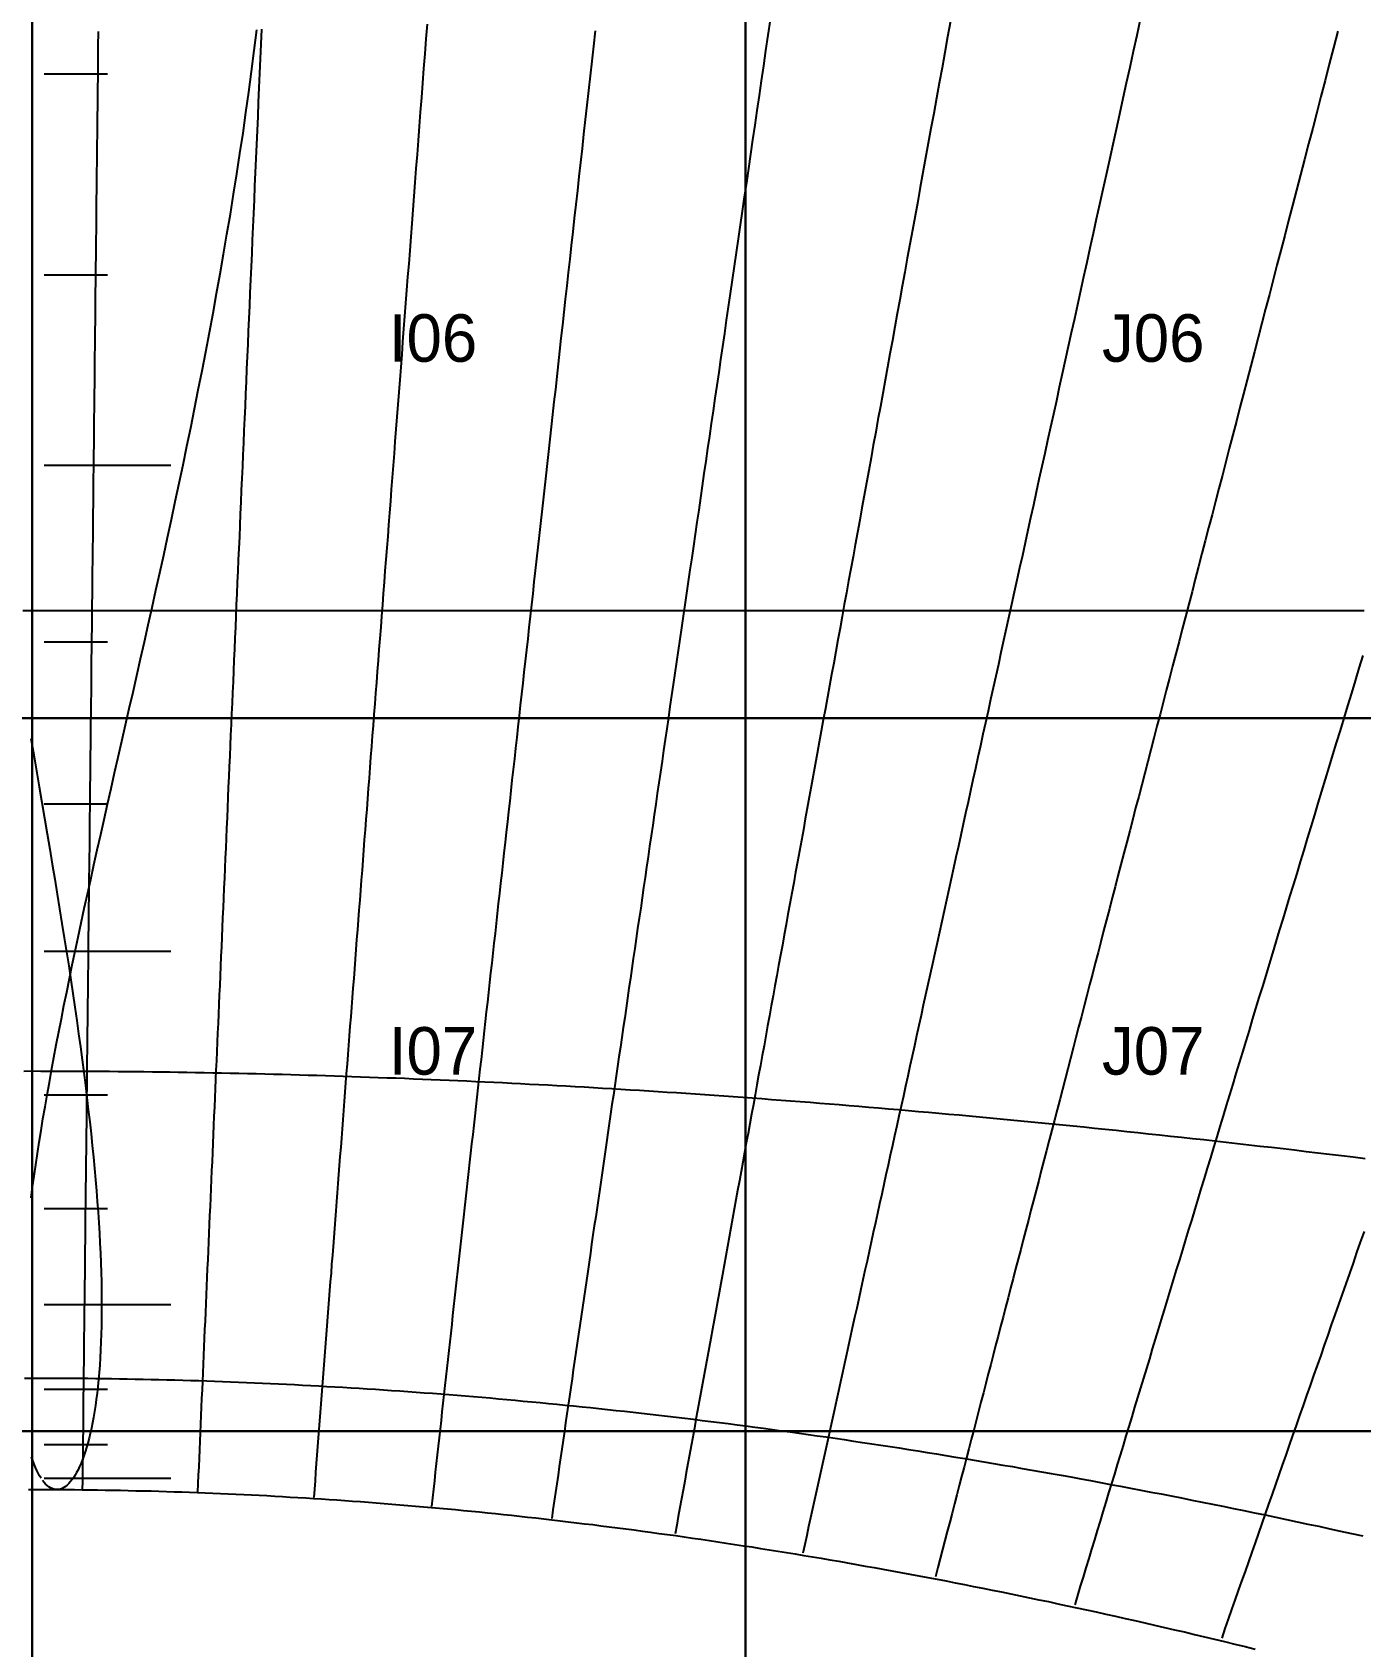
# Model space of a CAD drawing. Header units: millimetres. Extents: x -7250 to 7250, y -7250 to 7250.
# Drawn here: x 0 to 1677, y 628 to 2666 of the extents above; entities that cross this region are included whole.
import ezdxf

# ---------------------------------------------------------------- set-up
doc = ezdxf.new("R2010")
doc.units = ezdxf.units.MM
for name, color, linetype in [('CUT', 1, 'Continuous'), ('DECL', 30, 'Continuous'), ('HOUR', 7, 'Continuous'), ('HOUR15', 9, 'Continuous'), ('HOUR30', 8, 'Continuous'), ('ID', 3, 'Continuous'), ('MERID', 40, 'Continuous'), ('NOON', 6, 'Continuous'), ('TICKS', 2, 'Continuous')]:
    doc.layers.add(name, color=color, linetype=linetype)

msp = doc.modelspace()

# ---------------------------------------------------------------- linework, layer by layer
at = {"layer": 'CUT'}
for points in [[(-900, 2700), (0, 2700), (0, 1800), (-900, 1800), (-900, 2700)], [(0, 2700), (900, 2700), (900, 1800), (0, 1800), (0, 2700)], [(900, 2700), (1800, 2700), (1800, 1800), (900, 1800), (900, 2700)], [(-900, 1800), (0, 1800), (0, 900), (-900, 900), (-900, 1800)], [(0, 1800), (900, 1800), (900, 900), (0, 900), (0, 1800)], [(900, 1800), (1800, 1800), (1800, 900), (900, 900), (900, 1800)], [(-900, 900), (0, 900), (0, 570), (-20, 570), (-20, 0), (-900, 0), (-900, 900)], [(0, 900), (900, 900), (900, 0), (20, 0), (20, 570), (0, 570), (0, 900)], [(900, 900), (1800, 900), (1800, 0), (900, 0), (900, 900)]]:
    msp.add_lwpolyline(points, close=True, dxfattribs=at)
for radius in [7250, 6350]:
    msp.add_circle((0, 0), radius, dxfattribs=at)
at = {"layer": 'DECL'}
for points in [[(-12.1, 1935.9), (0, 1935.9), (12.1, 1935.9), (24.2, 1935.9), (36.3, 1935.9), (48.4, 1935.9), (60.4, 1935.9), (72.5, 1935.9), (84.6, 1935.9), (96.7, 1935.9), (108.8, 1935.9), (121, 1935.9), (133.1, 1935.9), (145.2, 1935.9), (157.3, 1935.9), (169.4, 1935.9), (181.6, 1935.9), (193.7, 1935.9), (205.9, 1935.9), (218, 1935.9), (230.2, 1935.9), (242.4, 1935.9), (254.6, 1935.9), (266.7, 1935.9), (279, 1935.9), (291.2, 1935.9), (303.4, 1935.9), (315.6, 1935.9), (327.9, 1935.9), (340.1, 1935.9), (352.4, 1935.9), (364.7, 1935.9), (377, 1935.9), (389.3, 1935.9), (401.7, 1935.9), (414, 1935.9), (426.4, 1935.9), (438.8, 1935.9), (451.2, 1935.9), (463.6, 1935.9), (476, 1935.9), (488.5, 1935.9), (500.9, 1935.9), (513.4, 1935.9), (525.9, 1935.9), (538.5, 1935.9), (551, 1935.9), (563.6, 1935.9), (576.2, 1935.9), (588.8, 1935.9), (601.5, 1935.9), (614.1, 1935.9), (626.8, 1935.9), (639.6, 1935.9), (652.3, 1935.9), (665.1, 1935.9), (677.9, 1935.9), (690.7, 1935.9), (703.5, 1935.9), (716.4, 1935.9), (729.3, 1935.9), (742.3, 1935.9), (755.2, 1935.9), (768.2, 1935.9), (781.3, 1935.9), (794.3, 1935.9), (807.4, 1935.9), (820.6, 1935.9), (833.7, 1935.9), (846.9, 1935.9), (860.2, 1935.9), (873.4, 1935.9), (886.7, 1935.9), (900.1, 1935.9), (913.5, 1935.9), (926.9, 1935.9), (940.4, 1935.9), (953.9, 1935.9), (967.4, 1935.9), (981, 1935.9), (994.6, 1935.9), (1008.3, 1935.9), (1022, 1935.9), (1035.7, 1935.9), (1049.5, 1935.9), (1063.4, 1935.9), (1077.3, 1935.9), (1091.2, 1935.9), (1105.2, 1935.9), (1119.2, 1935.9), (1133.3, 1935.9), (1147.4, 1935.9), (1161.6, 1935.9), (1175.9, 1935.9), (1190.1, 1935.9), (1204.5, 1935.9), (1218.9, 1935.9), (1233.3, 1935.9), (1247.8, 1935.9), (1262.4, 1935.9), (1277, 1935.9), (1291.7, 1935.9), (1306.5, 1935.9), (1321.3, 1935.9), (1336.1, 1935.9), (1351.1, 1935.9), (1366.1, 1935.9), (1381.1, 1935.9), (1396.2, 1935.9), (1411.4, 1935.9), (1426.7, 1935.9), (1442, 1935.9), (1457.4, 1935.9), (1472.9, 1935.9), (1488.4, 1935.9), (1504, 1935.9), (1519.7, 1935.9), (1535.5, 1935.9), (1551.3, 1935.9), (1567.2, 1935.9), (1583.2, 1935.9), (1599.3, 1935.9), (1615.4, 1935.9), (1631.7, 1935.9), (1648, 1935.9), (1664.4, 1935.9), (1680.9, 1935.9)], [(-10.8, 1354.6), (0, 1354.7), (10.8, 1354.6), (21.6, 1354.6), (32.5, 1354.6), (43.3, 1354.6), (54.1, 1354.5), (64.9, 1354.5), (75.8, 1354.4), (86.6, 1354.3), (97.4, 1354.3), (108.3, 1354.2), (119.1, 1354.1), (129.9, 1353.9), (140.8, 1353.8), (151.7, 1353.7), (162.5, 1353.5), (173.4, 1353.4), (184.2, 1353.2), (195.1, 1353), (206, 1352.9), (216.9, 1352.7), (227.8, 1352.5), (238.7, 1352.2), (249.6, 1352), (260.5, 1351.8), (271.4, 1351.5), (282.4, 1351.3), (293.3, 1351), (304.3, 1350.8), (315.2, 1350.5), (326.2, 1350.2), (337.2, 1349.9), (348.2, 1349.5), (359.2, 1349.2), (370.2, 1348.9), (381.2, 1348.5), (392.3, 1348.2), (403.3, 1347.8), (414.4, 1347.4), (425.5, 1347), (436.6, 1346.6), (447.7, 1346.2), (458.8, 1345.8), (469.9, 1345.4), (481.1, 1344.9), (492.3, 1344.5), (503.5, 1344), (514.7, 1343.5), (525.9, 1343.1), (537.1, 1342.6), (548.4, 1342.1), (559.7, 1341.5), (571, 1341), (582.3, 1340.5), (593.6, 1339.9), (605, 1339.4), (616.3, 1338.8), (627.7, 1338.2), (639.1, 1337.6), (650.6, 1337), (662, 1336.4), (673.5, 1335.7), (685, 1335.1), (696.6, 1334.5), (708.1, 1333.8), (719.7, 1333.1), (731.3, 1332.4), (742.9, 1331.7), (754.6, 1331), (766.2, 1330.3), (778, 1329.5), (789.7, 1328.8), (801.4, 1328), (813.2, 1327.3), (825, 1326.5), (836.9, 1325.7), (848.8, 1324.9), (860.7, 1324), (872.6, 1323.2), (884.6, 1322.4), (896.6, 1321.5), (908.6, 1320.6), (920.7, 1319.7), (932.8, 1318.8), (944.9, 1317.9), (957, 1317), (969.2, 1316.1), (981.5, 1315.1), (993.7, 1314.2), (1006.1, 1313.2), (1018.4, 1312.2), (1030.8, 1311.2), (1043.2, 1310.2), (1055.6, 1309.1), (1068.1, 1308.1), (1080.7, 1307), (1093.3, 1305.9), (1105.9, 1304.8), (1118.5, 1303.7), (1131.2, 1302.6), (1144, 1301.5), (1156.8, 1300.3), (1169.6, 1299.2), (1182.5, 1298), (1195.4, 1296.8), (1208.3, 1295.6), (1221.4, 1294.4), (1234.4, 1293.1), (1247.5, 1291.9), (1260.7, 1290.6), (1273.9, 1289.3), (1287.2, 1288), (1300.5, 1286.7), (1313.8, 1285.3), (1327.2, 1284), (1340.7, 1282.6), (1354.2, 1281.2), (1367.8, 1279.8), (1381.4, 1278.4), (1395.1, 1277), (1408.9, 1275.5), (1422.7, 1274), (1436.5, 1272.5), (1450.4, 1271), (1464.4, 1269.5), (1478.5, 1268), (1492.6, 1266.4), (1506.7, 1264.8), (1521, 1263.2), (1535.3, 1261.6), (1549.6, 1259.9), (1564, 1258.3), (1578.5, 1256.6), (1593.1, 1254.9), (1607.7, 1253.2), (1622.4, 1251.5), (1637.2, 1249.7), (1652.1, 1247.9), (1667, 1246.1), (1682, 1244.3)], [(-10, 967), (0, 967), (10, 967), (20, 967), (29.9, 967), (39.9, 966.9), (49.9, 966.8), (59.9, 966.8), (69.9, 966.7), (79.9, 966.6), (89.9, 966.4), (99.9, 966.3), (109.9, 966.1), (119.9, 965.9), (129.9, 965.7), (139.9, 965.5), (149.9, 965.3), (159.9, 965.1), (169.9, 964.8), (179.9, 964.6), (190, 964.3), (200, 964), (210, 963.7), (220.1, 963.3), (230.1, 963), (240.2, 962.6), (250.3, 962.3), (260.3, 961.9), (270.4, 961.5), (280.5, 961), (290.6, 960.6), (300.7, 960.1), (310.8, 959.7), (321, 959.2), (331.1, 958.7), (341.2, 958.2), (351.4, 957.6), (361.5, 957.1), (371.7, 956.5), (381.9, 955.9), (392.1, 955.3), (402.3, 954.7), (412.5, 954.1), (422.7, 953.5), (433, 952.8), (443.2, 952.1), (453.5, 951.4), (463.8, 950.7), (474.1, 950), (484.4, 949.2), (494.7, 948.5), (505, 947.7), (515.4, 946.9), (525.7, 946.1), (536.1, 945.3), (546.5, 944.4), (556.9, 943.6), (567.3, 942.7), (577.8, 941.8), (588.2, 940.9), (598.7, 939.9), (609.2, 939), (619.7, 938), (630.3, 937), (640.8, 936), (651.4, 935), (662, 934), (672.6, 932.9), (683.2, 931.9), (693.9, 930.8), (704.5, 929.7), (715.2, 928.5), (725.9, 927.4), (736.7, 926.2), (747.4, 925.1), (758.2, 923.9), (769, 922.6), (779.8, 921.4), (790.7, 920.1), (801.6, 918.9), (812.5, 917.6), (823.4, 916.3), (834.4, 914.9), (845.3, 913.6), (856.3, 912.2), (867.4, 910.8), (878.4, 909.4), (889.5, 908), (900.6, 906.5), (911.8, 905.1), (922.9, 903.6), (934.1, 902.1), (945.4, 900.5), (956.6, 899), (967.9, 897.4), (979.2, 895.8), (990.6, 894.2), (1002, 892.6), (1013.4, 890.9), (1024.8, 889.2), (1036.3, 887.5), (1047.8, 885.8), (1059.4, 884.1), (1071, 882.3), (1082.6, 880.5), (1094.2, 878.7), (1105.9, 876.9), (1117.7, 875), (1129.4, 873.1), (1141.2, 871.2), (1153.1, 869.3), (1165, 867.3), (1176.9, 865.4), (1188.8, 863.4), (1200.8, 861.4), (1212.9, 859.3), (1225, 857.2), (1237.1, 855.2), (1249.3, 853), (1261.5, 850.9), (1273.7, 848.7), (1286, 846.5), (1298.4, 844.3), (1310.8, 842.1), (1323.2, 839.8), (1335.7, 837.5), (1348.2, 835.2), (1360.8, 832.8), (1373.4, 830.4), (1386.1, 828), (1398.9, 825.6), (1411.6, 823.1), (1424.5, 820.7), (1437.3, 818.1), (1450.3, 815.6), (1463.3, 813), (1476.3, 810.4), (1489.4, 807.8), (1502.6, 805.1), (1515.8, 802.4), (1529.1, 799.7), (1542.4, 797), (1555.8, 794.2), (1569.2, 791.4), (1582.7, 788.5), (1596.3, 785.6), (1609.9, 782.7), (1623.6, 779.8), (1637.4, 776.8), (1651.2, 773.8), (1665.1, 770.8), (1679, 767.7)], [(-4.8, 826.4), (4.8, 826.4), (14.5, 826.4), (24.2, 826.3), (33.8, 826.3), (43.5, 826.2), (53.2, 826.1), (62.9, 826), (72.5, 825.9), (82.2, 825.8), (91.9, 825.6), (101.6, 825.4), (111.2, 825.3), (120.9, 825.1), (130.6, 824.8), (140.3, 824.6), (150, 824.4), (159.7, 824.1), (169.4, 823.8), (179.1, 823.5), (188.8, 823.2), (198.6, 822.8), (208.3, 822.5), (218, 822.1), (227.7, 821.7), (237.5, 821.3), (247.2, 820.9), (257, 820.4), (266.8, 820), (276.5, 819.5), (286.3, 819), (296.1, 818.5), (305.9, 818), (315.7, 817.4), (325.5, 816.8), (335.3, 816.3), (345.1, 815.7), (355, 815), (364.8, 814.4), (374.7, 813.8), (384.5, 813.1), (394.4, 812.4), (404.3, 811.7), (414.2, 811), (424.1, 810.2), (434, 809.5), (444, 808.7), (453.9, 807.9), (463.9, 807.1), (473.8, 806.2), (483.8, 805.4), (493.8, 804.5), (503.8, 803.6), (513.9, 802.7), (523.9, 801.8), (533.9, 800.9), (544, 799.9), (554.1, 798.9), (564.2, 797.9), (574.3, 796.9), (584.4, 795.8), (594.6, 794.8), (604.8, 793.7), (614.9, 792.6), (625.1, 791.5), (635.3, 790.4), (645.6, 789.2), (655.8, 788), (666.1, 786.8), (676.4, 785.6), (686.7, 784.4), (697, 783.1), (707.4, 781.9), (717.7, 780.6), (728.1, 779.3), (738.5, 777.9), (749, 776.6), (759.4, 775.2), (769.9, 773.8), (780.4, 772.4), (790.9, 770.9), (801.5, 769.5), (812, 768), (822.6, 766.5), (833.2, 765), (843.9, 763.4), (854.5, 761.8), (865.2, 760.3), (875.9, 758.6), (886.7, 757), (897.4, 755.3), (908.2, 753.7), (919.1, 752), (929.9, 750.2), (940.8, 748.5), (951.7, 746.7), (962.6, 744.9), (973.6, 743.1), (984.6, 741.3), (995.6, 739.4), (1006.7, 737.5), (1017.7, 735.6), (1028.9, 733.7), (1040, 731.7), (1051.2, 729.7), (1062.4, 727.7), (1073.6, 725.7), (1084.9, 723.6), (1096.2, 721.6), (1107.6, 719.5), (1119, 717.3), (1130.4, 715.2), (1141.8, 713), (1153.3, 710.8), (1164.9, 708.5), (1176.4, 706.3), (1188, 704), (1199.7, 701.7), (1211.3, 699.3), (1223.1, 696.9), (1234.8, 694.5), (1246.6, 692.1), (1258.5, 689.7), (1270.3, 687.2), (1282.3, 684.7), (1294.2, 682.1), (1306.2, 679.6), (1318.3, 677), (1330.4, 674.3), (1342.5, 671.7), (1354.7, 669), (1367, 666.3), (1379.3, 663.5), (1391.6, 660.8), (1404, 658), (1416.4, 655.1), (1428.9, 652.2), (1441.4, 649.3), (1454, 646.4), (1466.6, 643.4), (1479.3, 640.4), (1492, 637.4), (1504.8, 634.3), (1517.6, 631.2), (1530.5, 628.1), (1543.5, 624.9)]]:
    msp.add_lwpolyline(points, dxfattribs=at)
at = {"layer": 'HOUR'}
for points in [[(931.2, 2681.6), (928.3, 2662.2), (925.5, 2642.9), (922.7, 2623.8), (920, 2604.8), (917.2, 2586), (914.5, 2567.3), (911.8, 2548.8), (909.1, 2530.4), (906.5, 2512.1), (903.8, 2494), (901.2, 2475.9), (898.6, 2458.1), (896, 2440.3), (893.4, 2422.7), (890.9, 2405.2), (888.3, 2387.8), (885.8, 2370.5), (883.3, 2353.4), (880.8, 2336.3), (878.4, 2319.4), (875.9, 2302.6), (873.5, 2285.9), (871.1, 2269.3), (868.7, 2252.8), (866.3, 2236.5), (863.9, 2220.2), (861.6, 2204), (859.2, 2187.9), (856.9, 2172), (854.6, 2156.1), (852.3, 2140.3), (850, 2124.6), (847.7, 2109), (845.5, 2093.5), (843.2, 2078.1), (841, 2062.8), (838.8, 2047.6), (836.6, 2032.4), (834.4, 2017.3), (832.2, 2002.4), (830, 1987.5), (827.8, 1972.6), (825.7, 1957.9), (823.6, 1943.2), (821.4, 1928.7), (819.3, 1914.2), (817.2, 1899.7), (815.1, 1885.4), (813.1, 1871.1), (811, 1856.9), (808.9, 1842.7), (806.9, 1828.6), (804.8, 1814.6), (802.8, 1800.7), (800.8, 1786.8), (798.8, 1773), (796.8, 1759.3), (794.8, 1745.6), (792.8, 1732), (790.8, 1718.4), (788.8, 1705), (786.9, 1691.5), (784.9, 1678.1), (783, 1664.8), (781.1, 1651.6), (779.1, 1638.4), (777.2, 1625.2), (775.3, 1612.1), (773.4, 1599.1), (771.5, 1586.1), (769.6, 1573.2), (767.8, 1560.3), (765.9, 1547.4), (764, 1534.7), (762.2, 1521.9), (760.3, 1509.2), (758.5, 1496.6), (756.7, 1484), (754.8, 1471.5), (753, 1459), (751.2, 1446.5), (749.4, 1434.1), (747.6, 1421.7), (745.8, 1409.4), (744, 1397.1), (742.2, 1384.9), (740.4, 1372.7), (738.7, 1360.5), (736.9, 1348.4), (735.1, 1336.3), (733.4, 1324.2), (731.6, 1312.2), (729.9, 1300.2), (728.1, 1288.3), (726.4, 1276.4), (724.7, 1264.5), (722.9, 1252.7), (721.2, 1240.9), (719.5, 1229.1), (717.8, 1217.4), (716.1, 1205.6), (714.4, 1194), (712.7, 1182.3), (711, 1170.7), (709.3, 1159.1), (707.6, 1147.6), (705.9, 1136), (704.3, 1124.5), (702.6, 1113.1), (700.9, 1101.6), (699.3, 1090.2), (697.6, 1078.8), (696, 1067.4), (694.3, 1056.1), (692.6, 1044.7), (691, 1033.4), (689.4, 1022.2), (687.7, 1010.9), (686.1, 999.7), (684.4, 988.5), (682.8, 977.3), (681.2, 966.1), (679.6, 954.9), (677.9, 943.8), (676.3, 932.7), (674.7, 921.6), (673.1, 910.5), (671.5, 899.5), (669.9, 888.4), (668.3, 877.4), (666.7, 866.4), (665.1, 855.4), (663.5, 844.4), (661.9, 833.5), (660.3, 822.5), (658.7, 811.6), (657.1, 800.7), (655.5, 789.8)], [(83.1, 2666.8), (82.9, 2648.2), (82.7, 2629.8), (82.5, 2611.5), (82.3, 2593.3), (82.1, 2575.2), (81.9, 2557.3), (81.8, 2539.5), (81.6, 2521.9), (81.4, 2504.4), (81.2, 2486.9), (81, 2469.7), (80.8, 2452.5), (80.6, 2435.5), (80.4, 2418.5), (80.3, 2401.7), (80.1, 2385), (79.9, 2368.4), (79.7, 2352), (79.5, 2335.6), (79.4, 2319.3), (79.2, 2303.2), (79, 2287.1), (78.8, 2271.2), (78.7, 2255.3), (78.5, 2239.6), (78.3, 2223.9), (78.2, 2208.3), (78, 2192.9), (77.8, 2177.5), (77.7, 2162.2), (77.5, 2147), (77.3, 2131.9), (77.2, 2116.9), (77, 2102), (76.8, 2087.1), (76.7, 2072.3), (76.5, 2057.6), (76.4, 2043), (76.2, 2028.5), (76, 2014.1), (75.9, 1999.7), (75.7, 1985.4), (75.6, 1971.2), (75.4, 1957), (75.3, 1943), (75.1, 1928.9), (75, 1915), (74.8, 1901.1), (74.7, 1887.4), (74.5, 1873.6), (74.4, 1860), (74.2, 1846.4), (74.1, 1832.8), (73.9, 1819.4), (73.8, 1805.9), (73.6, 1792.6), (73.5, 1779.3), (73.4, 1766.1), (73.2, 1752.9), (73.1, 1739.8), (72.9, 1726.8), (72.8, 1713.8), (72.6, 1700.8), (72.5, 1687.9), (72.4, 1675.1), (72.2, 1662.3), (72.1, 1649.6), (72, 1636.9), (71.8, 1624.3), (71.7, 1611.7), (71.5, 1599.1), (71.4, 1586.7), (71.3, 1574.2), (71.1, 1561.8), (71, 1549.5), (70.9, 1537.2), (70.7, 1524.9), (70.6, 1512.7), (70.5, 1500.5), (70.3, 1488.4), (70.2, 1476.3), (70.1, 1464.3), (69.9, 1452.3), (69.8, 1440.3), (69.7, 1428.4), (69.6, 1416.5), (69.4, 1404.6), (69.3, 1392.8), (69.2, 1381), (69, 1369.3), (68.9, 1357.6), (68.8, 1345.9), (68.7, 1334.3), (68.5, 1322.7), (68.4, 1311.1), (68.3, 1299.6), (68.2, 1288), (68, 1276.6), (67.9, 1265.1), (67.8, 1253.7), (67.7, 1242.3), (67.5, 1231), (67.4, 1219.6), (67.3, 1208.3), (67.2, 1197), (67.1, 1185.8), (66.9, 1174.6), (66.8, 1163.4), (66.7, 1152.2), (66.6, 1141), (66.4, 1129.9), (66.3, 1118.8), (66.2, 1107.7), (66.1, 1096.7), (66, 1085.6), (65.8, 1074.6), (65.7, 1063.6), (65.6, 1052.7), (65.5, 1041.7), (65.4, 1030.8), (65.2, 1019.9), (65.1, 1009), (65, 998.1), (64.9, 987.2), (64.8, 976.4), (64.7, 965.6), (64.5, 954.7), (64.4, 944), (64.3, 933.2), (64.2, 922.4), (64.1, 911.7), (64, 900.9), (63.8, 890.2), (63.7, 879.5), (63.6, 868.8), (63.5, 858.1), (63.4, 847.5), (63.3, 836.8), (63.1, 826.2)], [(1679.2, 1879.2), (1674.3, 1863.2), (1669.5, 1847.3), (1664.7, 1831.5), (1659.9, 1815.7), (1655.2, 1800.1), (1650.4, 1784.5), (1645.7, 1769.1), (1641.1, 1753.7), (1636.4, 1738.3), (1631.8, 1723.1), (1627.2, 1708), (1622.6, 1692.9), (1618.1, 1677.9), (1613.5, 1662.9), (1609, 1648.1), (1604.6, 1633.3), (1600.1, 1618.6), (1595.7, 1604), (1591.2, 1589.4), (1586.8, 1574.9), (1582.5, 1560.5), (1578.1, 1546.1), (1573.8, 1531.8), (1569.4, 1517.6), (1565.1, 1503.4), (1560.9, 1489.3), (1556.6, 1475.3), (1552.4, 1461.3), (1548.1, 1447.4), (1543.9, 1433.5), (1539.7, 1419.7), (1535.6, 1405.9), (1531.4, 1392.2), (1527.3, 1378.6), (1523.2, 1365), (1519.1, 1351.5), (1515, 1338), (1510.9, 1324.6), (1506.8, 1311.2), (1502.8, 1297.9), (1498.8, 1284.6), (1494.8, 1271.4), (1490.8, 1258.2), (1486.8, 1245.1), (1482.8, 1232), (1478.8, 1219), (1474.9, 1206), (1471, 1193), (1467.1, 1180.1), (1463.2, 1167.3), (1459.3, 1154.4), (1455.4, 1141.7), (1451.5, 1128.9), (1447.7, 1116.2), (1443.8, 1103.6), (1440, 1091), (1436.2, 1078.4), (1432.4, 1065.8), (1428.6, 1053.3), (1424.8, 1040.9), (1421, 1028.4), (1417.3, 1016), (1413.5, 1003.7), (1409.8, 991.4), (1406.1, 979.1), (1402.3, 966.8), (1398.6, 954.6), (1394.9, 942.4), (1391.2, 930.2), (1387.6, 918.1), (1383.9, 906), (1380.2, 893.9), (1376.6, 881.8), (1372.9, 869.8), (1369.3, 857.8), (1365.6, 845.8), (1362, 833.9), (1358.4, 822), (1354.8, 810.1), (1351.2, 798.2), (1347.6, 786.4), (1344, 774.6), (1340.4, 762.8), (1336.9, 751), (1333.3, 739.2), (1329.7, 727.5), (1326.2, 715.8), (1322.6, 704.1), (1319.1, 692.4), (1315.6, 680.8)]]:
    msp.add_lwpolyline(points, dxfattribs=at)
at = {"layer": 'HOUR15'}
for points in [[(1158.8, 2680.1), (1155.2, 2660.3), (1151.6, 2640.6), (1148.1, 2621.1), (1144.6, 2601.8), (1141.1, 2582.6), (1137.6, 2563.6), (1134.2, 2544.7), (1130.8, 2525.9), (1127.4, 2507.3), (1124, 2488.8), (1120.7, 2470.5), (1117.4, 2452.2), (1114.1, 2434.2), (1110.8, 2416.2), (1107.6, 2398.4), (1104.3, 2380.7), (1101.1, 2363.1), (1098, 2345.6), (1094.8, 2328.3), (1091.7, 2311.1), (1088.6, 2294), (1085.5, 2277), (1082.4, 2260.1), (1079.3, 2243.3), (1076.3, 2226.7), (1073.3, 2210.1), (1070.3, 2193.6), (1067.3, 2177.3), (1064.4, 2161), (1061.4, 2144.9), (1058.5, 2128.8), (1055.6, 2112.9), (1052.7, 2097), (1049.9, 2081.3), (1047, 2065.6), (1044.2, 2050), (1041.3, 2034.5), (1038.5, 2019.1), (1035.8, 2003.8), (1033, 1988.6), (1030.2, 1973.4), (1027.5, 1958.4), (1024.8, 1943.4), (1022.1, 1928.5), (1019.4, 1913.7), (1016.7, 1898.9), (1014, 1884.3), (1011.4, 1869.7), (1008.7, 1855.2), (1006.1, 1840.7), (1003.5, 1826.4), (1000.9, 1812.1), (998.3, 1797.9), (995.7, 1783.7), (993.1, 1769.6), (990.6, 1755.6), (988.1, 1741.6), (985.5, 1727.7), (983, 1713.9), (980.5, 1700.2), (978, 1686.5), (975.5, 1672.8), (973.1, 1659.2), (970.6, 1645.7), (968.2, 1632.3), (965.7, 1618.9), (963.3, 1605.5), (960.9, 1592.2), (958.5, 1579), (956.1, 1565.8), (953.7, 1552.7), (951.3, 1539.6), (948.9, 1526.6), (946.6, 1513.6), (944.2, 1500.7), (941.9, 1487.9), (939.5, 1475), (937.2, 1462.3), (934.9, 1449.5), (932.6, 1436.9), (930.3, 1424.2), (928, 1411.6), (925.7, 1399.1), (923.5, 1386.6), (921.2, 1374.1), (918.9, 1361.7), (916.7, 1349.3), (914.4, 1337), (912.2, 1324.7), (910, 1312.5), (907.7, 1300.3), (905.5, 1288.1), (903.3, 1275.9), (901.1, 1263.8), (898.9, 1251.8), (896.7, 1239.7), (894.5, 1227.7), (892.4, 1215.8), (890.2, 1203.9), (888, 1192), (885.9, 1180.1), (883.7, 1168.3), (881.6, 1156.5), (879.4, 1144.7), (877.3, 1133), (875.2, 1121.3), (873, 1109.6), (870.9, 1097.9), (868.8, 1086.3), (866.7, 1074.7), (864.6, 1063.1), (862.5, 1051.6), (860.4, 1040.1), (858.3, 1028.6), (856.2, 1017.1), (854.1, 1005.7), (852.1, 994.3), (850, 982.9), (847.9, 971.5), (845.9, 960.2), (843.8, 948.8), (841.7, 937.5), (839.7, 926.2), (837.6, 915), (835.6, 903.7), (833.5, 892.5), (831.5, 881.3), (829.5, 870.1), (827.4, 859), (825.4, 847.8), (823.4, 836.7), (821.4, 825.5), (819.3, 814.4), (817.3, 803.4), (815.3, 792.3), (813.3, 781.2), (811.3, 770.2)], [(289.3, 2669.8), (288.4, 2651.1), (287.6, 2632.6), (286.8, 2614.2), (286, 2595.9), (285.2, 2577.8), (284.5, 2559.8), (283.7, 2541.9), (282.9, 2524.2), (282.1, 2506.6), (281.4, 2489.1), (280.6, 2471.8), (279.9, 2454.5), (279.1, 2437.4), (278.4, 2420.4), (277.6, 2403.5), (276.9, 2386.8), (276.2, 2370.1), (275.4, 2353.6), (274.7, 2337.1), (274, 2320.8), (273.3, 2304.6), (272.6, 2288.5), (271.9, 2272.4), (271.2, 2256.5), (270.5, 2240.7), (269.8, 2225), (269.1, 2209.4), (268.5, 2193.8), (267.8, 2178.4), (267.1, 2163.1), (266.5, 2147.8), (265.8, 2132.6), (265.1, 2117.6), (264.5, 2102.6), (263.8, 2087.7), (263.2, 2072.8), (262.5, 2058.1), (261.9, 2043.4), (261.3, 2028.8), (260.6, 2014.3), (260, 1999.9), (259.4, 1985.6), (258.7, 1971.3), (258.1, 1957.1), (257.5, 1943), (256.9, 1928.9), (256.3, 1914.9), (255.7, 1901), (255.1, 1887.2), (254.5, 1873.4), (253.9, 1859.7), (253.3, 1846), (252.7, 1832.5), (252.1, 1818.9), (251.5, 1805.5), (250.9, 1792.1), (250.3, 1778.8), (249.7, 1765.5), (249.2, 1752.3), (248.6, 1739.1), (248, 1726), (247.4, 1713), (246.9, 1700), (246.3, 1687.1), (245.8, 1674.2), (245.2, 1661.4), (244.6, 1648.6), (244.1, 1635.9), (243.5, 1623.2), (243, 1610.6), (242.4, 1598), (241.9, 1585.5), (241.3, 1573), (240.8, 1560.6), (240.2, 1548.2), (239.7, 1535.9), (239.2, 1523.6), (238.6, 1511.3), (238.1, 1499.1), (237.6, 1486.9), (237, 1474.8), (236.5, 1462.7), (236, 1450.7), (235.5, 1438.7), (234.9, 1426.7), (234.4, 1414.8), (233.9, 1402.9), (233.4, 1391.1), (232.9, 1379.3), (232.4, 1367.5), (231.8, 1355.7), (231.3, 1344), (230.8, 1332.4), (230.3, 1320.7), (229.8, 1309.1), (229.3, 1297.5), (228.8, 1286), (228.3, 1274.5), (227.8, 1263), (227.3, 1251.6), (226.8, 1240.1), (226.3, 1228.8), (225.8, 1217.4), (225.3, 1206.1), (224.8, 1194.7), (224.3, 1183.5), (223.8, 1172.2), (223.3, 1161), (222.8, 1149.8), (222.3, 1138.6), (221.9, 1127.4), (221.4, 1116.3), (220.9, 1105.2), (220.4, 1094.1), (219.9, 1083.1), (219.4, 1072), (219, 1061), (218.5, 1050), (218, 1039), (217.5, 1028.1), (217, 1017.1), (216.6, 1006.2), (216.1, 995.3), (215.6, 984.4), (215.1, 973.5), (214.7, 962.7), (214.2, 951.9), (213.7, 941), (213.2, 930.2), (212.8, 919.5), (212.3, 908.7), (211.8, 897.9), (211.4, 887.2), (210.9, 876.5), (210.4, 865.7), (210, 855), (209.5, 844.3), (209, 833.7), (208.6, 823)], [(710.2, 2667.6), (708.1, 2648.6), (706, 2629.7), (703.9, 2611), (701.9, 2592.4), (699.8, 2574), (697.8, 2555.7), (695.8, 2537.5), (693.8, 2519.4), (691.8, 2501.5), (689.8, 2483.8), (687.9, 2466.1), (685.9, 2448.6), (684, 2431.2), (682.1, 2413.9), (680.2, 2396.7), (678.3, 2379.7), (676.4, 2362.7), (674.6, 2345.9), (672.7, 2329.2), (670.9, 2312.6), (669, 2296.1), (667.2, 2279.7), (665.4, 2263.4), (663.6, 2247.3), (661.8, 2231.2), (660.1, 2215.2), (658.3, 2199.3), (656.6, 2183.6), (654.8, 2167.9), (653.1, 2152.3), (651.4, 2136.8), (649.7, 2121.4), (648, 2106.1), (646.3, 2090.8), (644.6, 2075.7), (642.9, 2060.6), (641.3, 2045.7), (639.6, 2030.8), (638, 2016), (636.4, 2001.2), (634.7, 1986.6), (633.1, 1972), (631.5, 1957.5), (629.9, 1943.1), (628.3, 1928.8), (626.8, 1914.5), (625.2, 1900.3), (623.6, 1886.2), (622.1, 1872.1), (620.5, 1858.2), (619, 1844.2), (617.4, 1830.4), (615.9, 1816.6), (614.4, 1802.9), (612.9, 1789.2), (611.4, 1775.7), (609.9, 1762.1), (608.4, 1748.7), (606.9, 1735.3), (605.4, 1721.9), (603.9, 1708.6), (602.5, 1695.4), (601, 1682.2), (599.6, 1669.1), (598.1, 1656.1), (596.7, 1643.1), (595.2, 1630.1), (593.8, 1617.2), (592.4, 1604.4), (591, 1591.6), (589.5, 1578.8), (588.1, 1566.1), (586.7, 1553.5), (585.3, 1540.9), (584, 1528.3), (582.6, 1515.8), (581.2, 1503.3), (579.8, 1490.9), (578.4, 1478.6), (577.1, 1466.2), (575.7, 1453.9), (574.4, 1441.7), (573, 1429.5), (571.7, 1417.3), (570.3, 1405.2), (569, 1393.1), (567.6, 1381.1), (566.3, 1369.1), (565, 1357.1), (563.7, 1345.2), (562.3, 1333.3), (561, 1321.4), (559.7, 1309.6), (558.4, 1297.8), (557.1, 1286.1), (555.8, 1274.3), (554.5, 1262.7), (553.2, 1251), (551.9, 1239.4), (550.7, 1227.8), (549.4, 1216.2), (548.1, 1204.7), (546.8, 1193.2), (545.5, 1181.7), (544.3, 1170.3), (543, 1158.8), (541.7, 1147.4), (540.5, 1136.1), (539.2, 1124.7), (538, 1113.4), (536.7, 1102.1), (535.5, 1090.9), (534.2, 1079.6), (533, 1068.4), (531.7, 1057.2), (530.5, 1046), (529.3, 1034.9), (528, 1023.8), (526.8, 1012.6), (525.6, 1001.6), (524.4, 990.5), (523.1, 979.4), (521.9, 968.4), (520.7, 957.4), (519.5, 946.4), (518.3, 935.4), (517, 924.5), (515.8, 913.5), (514.6, 902.6), (513.4, 891.7), (512.2, 880.8), (511, 869.9), (509.8, 859.1), (508.6, 848.2), (507.4, 837.4), (506.2, 826.6), (505, 815.8), (503.8, 805)], [(1647.7, 2667.2), (1642.3, 2646.4), (1636.9, 2625.8), (1631.6, 2605.3), (1626.3, 2585), (1621.1, 2564.9), (1615.9, 2544.9), (1610.7, 2525.1), (1605.6, 2505.5), (1600.5, 2485.9), (1595.5, 2466.6), (1590.5, 2447.4), (1585.5, 2428.3), (1580.6, 2409.3), (1575.7, 2390.5), (1570.8, 2371.9), (1566, 2353.4), (1561.2, 2335), (1556.5, 2316.7), (1551.7, 2298.6), (1547.1, 2280.5), (1542.4, 2262.7), (1537.8, 2244.9), (1533.2, 2227.2), (1528.6, 2209.7), (1524.1, 2192.3), (1519.6, 2175), (1515.1, 2157.8), (1510.7, 2140.7), (1506.3, 2123.8), (1501.9, 2106.9), (1497.5, 2090.1), (1493.2, 2073.5), (1488.9, 2056.9), (1484.6, 2040.5), (1480.3, 2024.1), (1476.1, 2007.9), (1471.9, 1991.7), (1467.7, 1975.7), (1463.6, 1959.7), (1459.4, 1943.8), (1455.3, 1928.1), (1451.2, 1912.4), (1447.2, 1896.8), (1443.1, 1881.2), (1439.1, 1865.8), (1435.1, 1850.5), (1431.1, 1835.2), (1427.2, 1820), (1423.3, 1804.9), (1419.4, 1789.9), (1415.5, 1774.9), (1411.6, 1760), (1407.7, 1745.2), (1403.9, 1730.5), (1400.1, 1715.9), (1396.3, 1701.3), (1392.5, 1686.8), (1388.8, 1672.4), (1385, 1658), (1381.3, 1643.7), (1377.6, 1629.5), (1373.9, 1615.3), (1370.2, 1601.2), (1366.6, 1587.1), (1363, 1573.2), (1359.3, 1559.3), (1355.7, 1545.4), (1352.1, 1531.6), (1348.6, 1517.9), (1345, 1504.2), (1341.5, 1490.6), (1337.9, 1477), (1334.4, 1463.5), (1330.9, 1450.1), (1327.4, 1436.7), (1324, 1423.3), (1320.5, 1410), (1317, 1396.8), (1313.6, 1383.6), (1310.2, 1370.5), (1306.8, 1357.4), (1303.4, 1344.3), (1300, 1331.3), (1296.6, 1318.4), (1293.3, 1305.5), (1289.9, 1292.6), (1286.6, 1279.8), (1283.3, 1267.1), (1280, 1254.3), (1276.7, 1241.7), (1273.4, 1229), (1270.1, 1216.4), (1266.8, 1203.9), (1263.6, 1191.3), (1260.3, 1178.9), (1257.1, 1166.4), (1253.9, 1154), (1250.6, 1141.6), (1247.4, 1129.3), (1244.2, 1117), (1241, 1104.8), (1237.9, 1092.5), (1234.7, 1080.3), (1231.5, 1068.2), (1228.4, 1056.1), (1225.2, 1044), (1222.1, 1031.9), (1219, 1019.9), (1215.8, 1007.9), (1212.7, 995.9), (1209.6, 984), (1206.5, 972.1), (1203.4, 960.2), (1200.3, 948.3), (1197.2, 936.5), (1194.2, 924.7), (1191.1, 912.9), (1188.1, 901.2), (1185, 889.4), (1182, 877.7), (1178.9, 866.1), (1175.9, 854.4), (1172.9, 842.8), (1169.8, 831.2), (1166.8, 819.6), (1163.8, 808), (1160.8, 796.5), (1157.8, 784.9), (1154.8, 773.4), (1151.8, 762), (1148.8, 750.5), (1145.9, 739), (1142.9, 727.6), (1139.9, 716.2)], [(1680.7, 1151.8), (1676, 1138.5), (1671.4, 1125.3), (1666.8, 1112.2), (1662.2, 1099), (1657.6, 1086), (1653, 1072.9), (1648.5, 1059.9), (1644, 1047), (1639.4, 1034.1), (1634.9, 1021.2), (1630.4, 1008.4), (1626, 995.6), (1621.5, 982.8), (1617, 970.1), (1612.6, 957.4), (1608.2, 944.8), (1603.8, 932.2), (1599.4, 919.6), (1595, 907.1), (1590.6, 894.6), (1586.2, 882.1), (1581.9, 869.6), (1577.5, 857.2), (1573.2, 844.9), (1568.9, 832.5), (1564.6, 820.2), (1560.3, 807.9), (1556, 795.7), (1551.7, 783.5), (1547.4, 771.3), (1543.2, 759.1), (1538.9, 747), (1534.7, 734.8), (1530.5, 722.8), (1526.2, 710.7), (1522, 698.7), (1517.8, 686.6), (1513.6, 674.7), (1509.4, 662.7), (1505.2, 650.7), (1501.1, 638.8)]]:
    msp.add_lwpolyline(points, dxfattribs=at)
at = {"layer": 'HOUR30'}
for points in [[(498.2, 2676.4), (496.8, 2657.5), (495.3, 2638.8), (493.9, 2620.2), (492.5, 2601.8), (491.1, 2583.5), (489.7, 2565.3), (488.3, 2547.3), (486.9, 2529.4), (485.6, 2511.6), (484.2, 2493.9), (482.9, 2476.4), (481.5, 2459), (480.2, 2441.7), (478.9, 2424.6), (477.6, 2407.6), (476.3, 2390.6), (475, 2373.8), (473.7, 2357.1), (472.4, 2340.5), (471.1, 2324.1), (469.9, 2307.7), (468.6, 2291.4), (467.4, 2275.3), (466.2, 2259.2), (464.9, 2243.3), (463.7, 2227.4), (462.5, 2211.6), (461.3, 2196), (460.1, 2180.4), (458.9, 2164.9), (457.7, 2149.5), (456.5, 2134.2), (455.4, 2119), (454.2, 2103.9), (453, 2088.9), (451.9, 2073.9), (450.8, 2059.1), (449.6, 2044.3), (448.5, 2029.6), (447.4, 2015), (446.2, 2000.4), (445.1, 1986), (444, 1971.6), (442.9, 1957.3), (441.8, 1943), (440.7, 1928.9), (439.7, 1914.8), (438.6, 1900.8), (437.5, 1886.8), (436.4, 1872.9), (435.4, 1859.1), (434.3, 1845.3), (433.3, 1831.7), (432.2, 1818), (431.2, 1804.5), (430.1, 1791), (429.1, 1777.6), (428.1, 1764.2), (427, 1750.9), (426, 1737.6), (425, 1724.4), (424, 1711.3), (423, 1698.2), (422, 1685.2), (421, 1672.2), (420, 1659.3), (419, 1646.4), (418, 1633.6), (417, 1620.9), (416.1, 1608.2), (415.1, 1595.5), (414.1, 1582.9), (413.2, 1570.3), (412.2, 1557.8), (411.2, 1545.3), (410.3, 1532.9), (409.3, 1520.5), (408.4, 1508.2), (407.4, 1495.9), (406.5, 1483.7), (405.6, 1471.5), (404.6, 1459.3), (403.7, 1447.2), (402.8, 1435.1), (401.8, 1423.1), (400.9, 1411.1), (400, 1399.1), (399.1, 1387.2), (398.2, 1375.3), (397.2, 1363.4), (396.3, 1351.6), (395.4, 1339.9), (394.5, 1328.1), (393.6, 1316.4), (392.7, 1304.7), (391.8, 1293.1), (390.9, 1281.5), (390.1, 1269.9), (389.2, 1258.3), (388.3, 1246.8), (387.4, 1235.3), (386.5, 1223.9), (385.6, 1212.4), (384.8, 1201), (383.9, 1189.7), (383, 1178.3), (382.1, 1167), (381.3, 1155.7), (380.4, 1144.4), (379.5, 1133.2), (378.7, 1122), (377.8, 1110.8), (377, 1099.6), (376.1, 1088.5), (375.2, 1077.4), (374.4, 1066.2), (373.5, 1055.2), (372.7, 1044.1), (371.8, 1033.1), (371, 1022.1), (370.1, 1011.1), (369.3, 1000.1), (368.5, 989.1), (367.6, 978.2), (366.8, 967.3), (365.9, 956.4), (365.1, 945.5), (364.3, 934.6), (363.4, 923.7), (362.6, 912.9), (361.8, 902.1), (360.9, 891.3), (360.1, 880.5), (359.3, 869.7), (358.4, 858.9), (357.6, 848.2), (356.8, 837.4), (356, 826.7), (355.1, 816)], [(1398.3, 2682.1), (1393.8, 2661.8), (1389.4, 2641.7), (1385, 2621.7), (1380.6, 2601.9), (1376.3, 2582.2), (1372, 2562.7), (1367.7, 2543.3), (1363.5, 2524.1), (1359.3, 2505), (1355.2, 2486.1), (1351, 2467.3), (1346.9, 2448.7), (1342.8, 2430.1), (1338.8, 2411.8), (1334.8, 2393.5), (1330.8, 2375.4), (1326.8, 2357.4), (1322.9, 2339.5), (1319, 2321.8), (1315.1, 2304.1), (1311.3, 2286.6), (1307.5, 2269.2), (1303.7, 2252), (1299.9, 2234.8), (1296.1, 2217.8), (1292.4, 2200.8), (1288.7, 2184), (1285, 2167.3), (1281.4, 2150.7), (1277.7, 2134.2), (1274.1, 2117.8), (1270.5, 2101.5), (1267, 2085.2), (1263.4, 2069.1), (1259.9, 2053.1), (1256.4, 2037.2), (1252.9, 2021.4), (1249.5, 2005.6), (1246, 1990), (1242.6, 1974.4), (1239.2, 1959), (1235.8, 1943.6), (1232.5, 1928.3), (1229.1, 1913.1), (1225.8, 1898), (1222.5, 1882.9), (1219.2, 1867.9), (1215.9, 1853.1), (1212.6, 1838.2), (1209.4, 1823.5), (1206.2, 1808.9), (1203, 1794.3), (1199.8, 1779.8), (1196.6, 1765.3), (1193.4, 1750.9), (1190.3, 1736.6), (1187.2, 1722.4), (1184, 1708.3), (1180.9, 1694.2), (1177.9, 1680.1), (1174.8, 1666.2), (1171.7, 1652.3), (1168.7, 1638.4), (1165.7, 1624.6), (1162.6, 1610.9), (1159.6, 1597.3), (1156.6, 1583.7), (1153.7, 1570.1), (1150.7, 1556.7), (1147.7, 1543.2), (1144.8, 1529.9), (1141.9, 1516.5), (1139, 1503.3), (1136, 1490.1), (1133.2, 1476.9), (1130.3, 1463.8), (1127.4, 1450.8), (1124.5, 1437.8), (1121.7, 1424.8), (1118.9, 1411.9), (1116, 1399), (1113.2, 1386.2), (1110.4, 1373.5), (1107.6, 1360.7), (1104.8, 1348.1), (1102, 1335.4), (1099.3, 1322.8), (1096.5, 1310.3), (1093.7, 1297.8), (1091, 1285.3), (1088.3, 1272.9), (1085.5, 1260.5), (1082.8, 1248.2), (1080.1, 1235.8), (1077.4, 1223.6), (1074.7, 1211.3), (1072.1, 1199.2), (1069.4, 1187), (1066.7, 1174.9), (1064, 1162.8), (1061.4, 1150.7), (1058.8, 1138.7), (1056.1, 1126.7), (1053.5, 1114.7), (1050.9, 1102.8), (1048.2, 1090.9), (1045.6, 1079.1), (1043, 1067.2), (1040.4, 1055.4), (1037.8, 1043.6), (1035.3, 1031.9), (1032.7, 1020.2), (1030.1, 1008.5), (1027.5, 996.8), (1025, 985.2), (1022.4, 973.6), (1019.9, 962), (1017.3, 950.4), (1014.8, 938.9), (1012.3, 927.3), (1009.7, 915.8), (1007.2, 904.4), (1004.7, 892.9), (1002.2, 881.5), (999.7, 870.1), (997.2, 858.7), (994.7, 847.3), (992.2, 836), (989.7, 824.6), (987.2, 813.3), (984.7, 802), (982.2, 790.7), (979.7, 779.5), (977.3, 768.2), (974.8, 757), (972.3, 745.8)]]:
    msp.add_lwpolyline(points, dxfattribs=at)
at = {"layer": 'MERID'}
msp.add_lwpolyline([(0, 550), (0, 6350)], dxfattribs=at)
at = {"layer": 'NOON'}
for points in [[(-1.4, 1194.6), (0.4, 1208.2), (2.3, 1222), (4.3, 1236.1), (6.5, 1250.3), (8.7, 1264.8), (11.1, 1279.4), (13.5, 1294.3), (16.1, 1309.4), (18.7, 1324.6), (21.5, 1340.1), (24.3, 1355.8), (27.3, 1371.7), (30.3, 1387.8), (33.4, 1404.1), (36.7, 1420.6), (40, 1437.3), (43.4, 1454.2), (46.9, 1471.3), (50.5, 1488.6), (54.1, 1506.1), (57.9, 1523.7), (61.7, 1541.6), (65.6, 1559.7), (69.6, 1577.9), (73.7, 1596.4), (77.8, 1615.1), (82, 1633.9), (86.3, 1653), (90.6, 1672.2), (95, 1691.6), (99.4, 1711.2), (103.9, 1731), (108.4, 1751), (113, 1771.2), (117.7, 1791.6), (122.4, 1812.2), (127.1, 1833), (131.8, 1853.9), (136.6, 1875.1), (141.4, 1896.4), (146.3, 1917.9), (151.1, 1939.6), (156, 1961.5), (160.9, 1983.6), (165.8, 2005.9), (170.7, 2028.3), (175.5, 2050.9), (180.4, 2073.8), (185.3, 2096.8), (190.2, 2119.9), (195, 2143.3), (199.9, 2166.8), (204.7, 2190.5), (209.4, 2214.4), (214.2, 2238.4), (218.8, 2262.6), (223.5, 2287), (228.1, 2311.5), (232.6, 2336.2), (237, 2361), (241.4, 2386), (245.7, 2411.1), (250, 2436.4), (254.1, 2461.7), (258.2, 2487.3), (262.1, 2512.9), (266, 2538.7), (269.7, 2564.6), (273.3, 2590.5), (276.8, 2616.6), (280.2, 2642.8), (283.4, 2669)], [(-1.8, 1774.4), (1.8, 1753.8), (5.2, 1733.5), (8.7, 1713.4), (12.1, 1693.4), (15.5, 1673.7), (18.8, 1654.1), (22, 1634.8), (25.2, 1615.6), (28.4, 1596.7), (31.4, 1577.9), (34.5, 1559.4), (37.4, 1541), (40.3, 1522.9), (43.1, 1504.9), (45.9, 1487.2), (48.5, 1469.7), (51.1, 1452.3), (53.6, 1435.2), (56.1, 1418.3), (58.4, 1401.5), (60.7, 1385), (62.9, 1368.7), (65, 1352.6), (67, 1336.7), (68.9, 1321.1), (70.7, 1305.6), (72.5, 1290.4), (74.1, 1275.3), (75.7, 1260.5), (77.1, 1245.9), (78.5, 1231.6), (79.8, 1217.4), (80.9, 1203.5), (82, 1189.8), (83, 1176.3), (83.9, 1163), (84.7, 1150), (85.4, 1137.2), (85.9, 1124.6), (86.4, 1112.3), (86.8, 1100.2), (87.2, 1088.3), (87.4, 1076.7), (87.5, 1065.3), (87.5, 1054.2), (87.4, 1043.3), (87.3, 1032.6), (87, 1022.2), (86.7, 1012.1), (86.2, 1002.2), (85.7, 992.5), (85.1, 983.1), (84.4, 974), (83.6, 965.1), (82.8, 956.5), (81.8, 948.1), (80.8, 940), (79.7, 932.2), (78.6, 924.6), (77.3, 917.3), (76, 910.3), (74.6, 903.6), (73.2, 897.1), (71.7, 890.9), (70.2, 884.9), (68.6, 879.3), (66.9, 873.9), (65.2, 868.8), (63.4, 864), (61.6, 859.5), (59.7, 855.3), (57.9, 851.3), (55.9, 847.7), (54, 844.3), (52, 841.2), (50, 838.4), (47.9, 835.9), (45.9, 833.7), (43.8, 831.7), (41.7, 830.1), (39.6, 828.7), (37.5, 827.7), (35.4, 826.9), (33.3, 826.4), (31.2, 826.2), (29.1, 826.4), (27, 826.7), (24.9, 827.4), (22.8, 828.4), (20.8, 829.7), (18.8, 831.3), (16.8, 833.1), (14.8, 835.2), (12.9, 837.7)], [(11, 840.4), (9.1, 843.4), (7.3, 846.7), (5.6, 850.2), (3.9, 854.1), (2.2, 858.2), (0.6, 862.7), (-1, 867.4)]]:
    msp.add_lwpolyline(points, dxfattribs=at)
at = {"layer": 'TICKS'}
for points in [[(15, 2613.6), (95, 2613.6)], [(15, 2359.6), (95, 2359.6)], [(15, 2119.5), (175, 2119.5)], [(15, 1896.4), (95, 1896.4)], [(15, 1691.8), (95, 1691.8)], [(15, 1506.1), (175, 1506.1)], [(15, 1324.7), (95, 1324.7)], [(15, 1181.2), (95, 1181.2)], [(15, 1059.7), (175, 1059.7)], [(15, 953.1), (95, 953.1)], [(15, 883.1), (95, 883.1)], [(15, 840.4), (175, 840.4)]]:
    msp.add_lwpolyline(points, dxfattribs=at)

# ---------------------------------------------------------------- texts
at = {"layer": 'ID'}
for s, p in [('I06', (450, 2250)), ('J06', (1350, 2250)), ('I07', (450, 1350)), ('J07', (1350, 1350))]:
    msp.add_text(s, height=60, dxfattribs=at).set_placement(p)

doc.saveas('drawing.dxf')
